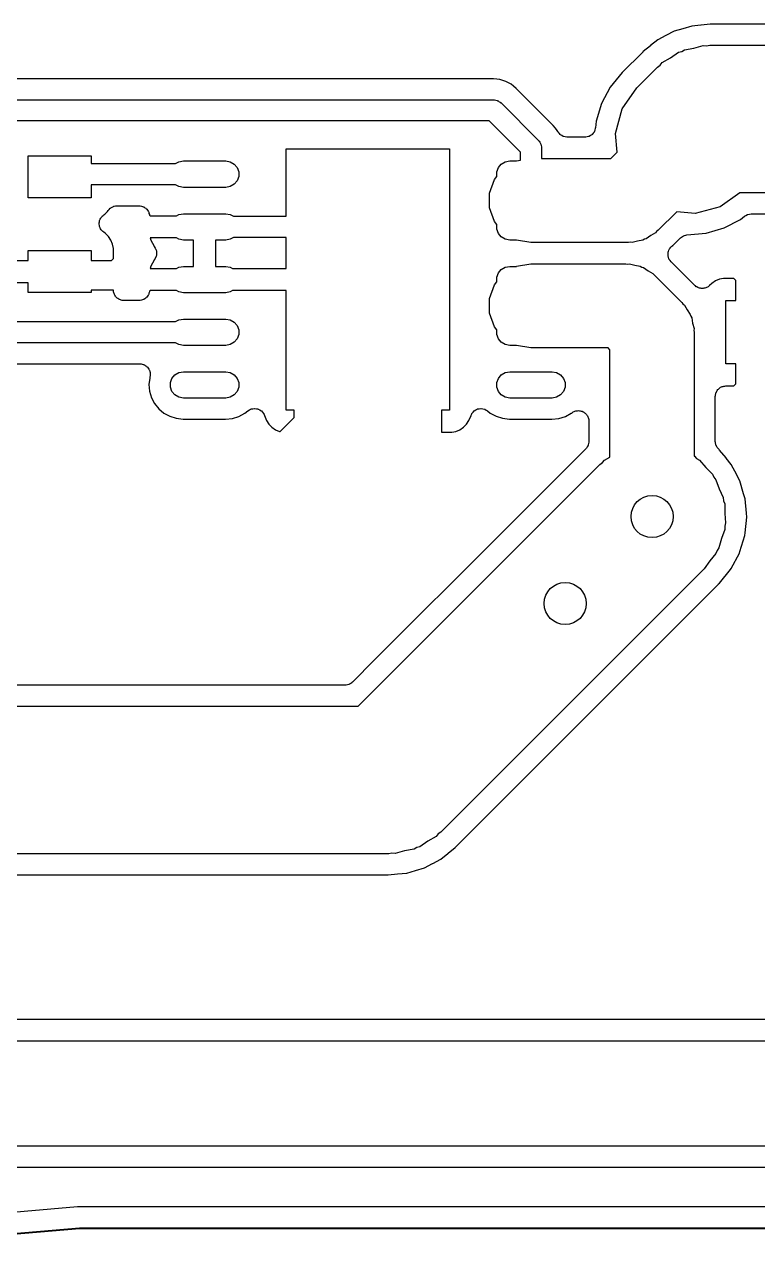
# Model space of a CAD drawing. Extents: x 69.6 to 139.6, y -158 to -61.
# Drawn here: x 90.06 to 97.03, y -156.61 to -145.1 of the extents above; entities that cross this region are included whole.
import ezdxf

# ---------------------------------------------------------------- set-up
doc = ezdxf.new("R2010")
doc.units = 0
doc.header["$MEASUREMENT"] = 0
doc.layers.add('BLACK', color=7, linetype='CONTINUOUS')

msp = doc.modelspace()

# ---------------------------------------------------------------- linework, layer by layer
at = {"layer": 'Black'}
for p, q in [((96.4023, -145.119), (96.3187, -145.144)), ((96.4893, -145.111), (96.4023, -145.119)), ((96.4898, -145.111), (96.4893, -145.111)), ((96.4903, -145.111), (96.4898, -145.111)), ((96.5774, -145.102), (96.4903, -145.111)), ((98.6833, -145.102), (96.5774, -145.102)), ((96.1559, -145.21), (96.0784, -145.25)), ((96.1563, -145.21), (96.1559, -145.21)), ((96.1568, -145.21), (96.1563, -145.21)), ((96.2339, -145.169), (96.1568, -145.21)), ((96.3177, -145.144), (96.2339, -145.169)), ((96.3182, -145.144), (96.3177, -145.144)), ((96.3187, -145.144), (96.3182, -145.144)), ((96.01, -145.306), (95.9418, -145.36)), ((96.0103, -145.306), (96.01, -145.306)), ((96.0108, -145.305), (96.0103, -145.306)), ((96.0784, -145.25), (96.0108, -145.305)), ((96.3064, -145.36), (96.3331, -145.345)), ((96.3331, -145.345), (96.4232, -145.329)), ((96.4232, -145.329), (96.5115, -145.305)), ((96.5115, -145.305), (96.5422, -145.308)), ((96.5422, -145.308), (96.5725, -145.302)), ((96.5725, -145.302), (98.8075, -145.302)), ((95.9359, -145.366), (95.7421, -145.56)), ((95.938, -145.364), (95.9359, -145.366)), ((95.9381, -145.364), (95.938, -145.364)), ((95.9382, -145.364), (95.9381, -145.364)), ((95.9418, -145.36), (95.9382, -145.364)), ((96.1028, -145.49), (96.1225, -145.466)), ((96.1225, -145.466), (96.2017, -145.421)), ((96.2017, -145.421), (96.2767, -145.368)), ((96.2767, -145.368), (96.3064, -145.36)), ((95.7421, -145.56), (95.6275, -145.7)), ((95.88, -145.705), (96.0775, -145.508)), ((96.0775, -145.508), (96.1028, -145.49)), ((94.5196, -145.62), (86.9779, -145.62)), ((94.5512, -145.624), (94.5196, -145.62)), ((94.5517, -145.624), (94.5512, -145.624)), ((94.5522, -145.624), (94.5517, -145.624)), ((94.5808, -145.627), (94.5522, -145.624)), ((94.6082, -145.635), (94.5808, -145.627)), ((94.6087, -145.635), (94.6082, -145.635)), ((94.6092, -145.636), (94.6087, -145.635)), ((94.6366, -145.644), (94.6092, -145.636)), ((94.6618, -145.658), (94.6366, -145.644)), ((94.6623, -145.658), (94.6618, -145.658)), ((94.6627, -145.658), (94.6623, -145.658)), ((94.688, -145.672), (94.6627, -145.658)), ((94.71, -145.69), (94.688, -145.672)), ((94.7104, -145.691), (94.71, -145.69)), ((94.7108, -145.691), (94.7104, -145.691)), ((94.7356, -145.711), (94.7108, -145.691)), ((95.6275, -145.7), (95.5446, -145.854)), ((95.0869, -146.063), (94.7356, -145.711)), ((95.7406, -145.904), (95.88, -145.705)), ((86.8266, -145.82), (94.52, -145.82)), ((94.52, -145.82), (94.5243, -145.821)), ((94.5243, -145.821), (94.5287, -145.82)), ((94.5287, -145.82), (94.5413, -145.824)), ((94.5413, -145.824), (94.5542, -145.826)), ((94.5542, -145.826), (94.558, -145.828)), ((94.558, -145.828), (94.5623, -145.829)), ((94.5623, -145.829), (94.573, -145.837)), ((94.573, -145.837), (94.5843, -145.843)), ((94.5843, -145.843), (94.5871, -145.847)), ((94.5871, -145.847), (94.5907, -145.849)), ((94.5907, -145.849), (94.9457, -146.204)), ((95.5446, -145.854), (95.4932, -146.022)), ((95.6777, -146.139), (95.7406, -145.904)), ((94.4786, -146.02), (86.8266, -146.02)), ((94.775, -146.316), (94.4786, -146.02)), ((95.4932, -146.022), (95.4868, -146.085)), ((95.1067, -146.087), (95.0869, -146.063)), ((95.0869, -146.063), (95.0869, -146.063)), ((95.1071, -146.088), (95.1067, -146.087)), ((95.1073, -146.088), (95.1071, -146.088)), ((95.1255, -146.11), (95.1073, -146.088)), ((95.1309, -146.121), (95.1255, -146.11)), ((95.1323, -146.123), (95.1309, -146.121)), ((95.1331, -146.125), (95.1323, -146.123)), ((95.1428, -146.137), (95.1331, -146.125)), ((95.152, -146.149), (95.1428, -146.137)), ((95.154, -146.15), (95.152, -146.149)), ((95.1554, -146.152), (95.154, -146.15)), ((95.1685, -146.159), (95.1554, -146.152)), ((95.1813, -146.167), (95.1685, -146.159)), ((95.4397, -146.158), (95.4283, -146.166)), ((95.4516, -146.152), (95.4397, -146.158)), ((95.454, -146.149), (95.4516, -146.152)), ((95.4571, -146.147), (95.454, -146.149)), ((95.4651, -146.136), (95.4571, -146.147)), ((95.474, -146.125), (95.4651, -146.136)), ((95.4752, -146.122), (95.474, -146.125)), ((95.4774, -146.119), (95.4752, -146.122)), ((95.4811, -146.105), (95.4774, -146.119)), ((95.4858, -146.092), (95.4811, -146.105)), ((95.4868, -146.085), (95.4858, -146.089)), ((95.4858, -146.089), (95.4858, -146.092)), ((95.6932, -146.316), (95.6777, -146.139)), ((94.9457, -146.204), (94.9482, -146.208)), ((94.9482, -146.208), (94.9516, -146.211)), ((94.9516, -146.211), (94.9581, -146.222)), ((94.9581, -146.222), (94.9656, -146.233)), ((94.9656, -146.233), (94.9668, -146.237)), ((94.9668, -146.237), (94.969, -146.241)), ((94.969, -146.241), (94.9712, -146.254)), ((94.9712, -146.254), (94.9746, -146.266)), ((94.9746, -146.266), (94.9742, -146.271)), ((94.9742, -146.271), (94.975, -146.275)), ((94.975, -146.275), (94.975, -146.375)), ((95.1835, -146.168), (95.1813, -146.167)), ((95.1855, -146.169), (95.1835, -146.168)), ((95.2004, -146.172), (95.1855, -146.169)), ((95.2152, -146.175), (95.2004, -146.172)), ((95.2175, -146.175), (95.2152, -146.175)), ((95.2197, -146.175), (95.2175, -146.175)), ((95.3873, -146.175), (95.2197, -146.175)), ((95.391, -146.174), (95.3873, -146.175)), ((95.3947, -146.175), (95.391, -146.174)), ((95.408, -146.171), (95.3947, -146.175)), ((95.4215, -146.169), (95.408, -146.171)), ((95.4248, -146.167), (95.4215, -146.169)), ((95.4283, -146.166), (95.4248, -146.167)), ((90.1003, -146.75), (90.1003, -146.351)), ((90.1003, -146.351), (90.6997, -146.351)), ((90.6997, -146.351), (90.6997, -146.425)), ((92.55, -146.925), (92.55, -146.285)), ((92.55, -146.285), (94.1, -146.285)), ((94.1, -146.285), (94.1, -148.765)), ((94.7382, -146.399), (94.775, -146.393)), ((94.775, -146.393), (94.775, -146.316)), ((94.975, -146.375), (95.6343, -146.375)), ((95.6343, -146.375), (95.6932, -146.316)), ((90.6997, -146.425), (91.5008, -146.425)), ((91.5008, -146.425), (91.531, -146.408)), ((91.531, -146.408), (91.5738, -146.4)), ((91.5738, -146.4), (91.9762, -146.4)), ((91.9762, -146.4), (92.019, -146.408)), ((92.019, -146.408), (92.0566, -146.429)), ((92.0566, -146.429), (92.0845, -146.463)), ((92.0845, -146.463), (92.0993, -146.503)), ((92.0993, -146.503), (92.0993, -146.547)), ((94.5507, -146.503), (94.5655, -146.463)), ((94.5507, -146.547), (94.5507, -146.503)), ((94.5655, -146.463), (94.5934, -146.429)), ((94.5934, -146.429), (94.631, -146.408)), ((94.631, -146.408), (94.6738, -146.4)), ((94.6738, -146.4), (94.7367, -146.4)), ((94.7367, -146.4), (94.7382, -146.399)), ((92.0566, -146.621), (92.019, -146.642)), ((92.0845, -146.588), (92.0566, -146.621)), ((92.0993, -146.547), (92.0845, -146.588)), ((94.4811, -146.706), (94.5286, -146.575)), ((94.5286, -146.575), (94.5512, -146.548)), ((94.5512, -146.548), (94.5507, -146.547)), ((91.5008, -146.625), (90.6997, -146.625)), ((90.6997, -146.625), (90.6997, -146.75)), ((91.531, -146.642), (91.5008, -146.625)), ((91.5738, -146.65), (91.531, -146.642)), ((91.9762, -146.65), (91.5738, -146.65)), ((92.019, -146.642), (91.9762, -146.65)), ((94.4811, -146.844), (94.4811, -146.706)), ((96.8592, -146.702), (96.6708, -146.834)), ((98.4156, -146.702), (96.8592, -146.702)), ((90.6997, -146.75), (90.1003, -146.75)), ((90.8702, -146.859), (90.8792, -146.848)), ((90.8792, -146.848), (90.8822, -146.847)), ((90.8822, -146.847), (90.8847, -146.844)), ((90.8847, -146.844), (90.8972, -146.838)), ((90.8972, -146.838), (90.9092, -146.831)), ((90.9092, -146.831), (90.9127, -146.83)), ((90.9127, -146.83), (90.9159, -146.829)), ((90.9159, -146.829), (90.9297, -146.827)), ((90.9297, -146.827), (90.9434, -146.825)), ((90.9434, -146.825), (91.1531, -146.825)), ((91.1531, -146.825), (91.1587, -146.826)), ((91.1587, -146.826), (91.1644, -146.826)), ((91.1644, -146.826), (91.1757, -146.829)), ((91.1757, -146.829), (91.1873, -146.831)), ((91.1873, -146.831), (91.1922, -146.834)), ((91.1922, -146.834), (91.1977, -146.836)), ((91.1977, -146.836), (91.2072, -146.843)), ((91.2072, -146.843), (91.2173, -146.848)), ((91.2173, -146.848), (91.221, -146.853)), ((91.221, -146.853), (91.2256, -146.856)), ((94.5286, -146.975), (94.4811, -146.844)), ((96.6708, -146.834), (96.436, -146.897)), ((90.7772, -146.977), (90.7784, -146.966)), ((90.7784, -146.966), (90.7813, -146.96)), ((90.7813, -146.96), (90.7829, -146.953)), ((90.7829, -146.953), (90.789, -146.944)), ((90.789, -146.944), (90.7938, -146.935)), ((90.7938, -146.935), (90.7986, -146.93)), ((90.7986, -146.93), (90.8024, -146.925)), ((90.8024, -146.925), (90.8111, -146.918)), ((90.8111, -146.918), (90.819, -146.911)), ((90.819, -146.911), (90.8267, -146.906)), ((90.8267, -146.906), (90.8546, -146.878)), ((90.8546, -146.878), (90.8605, -146.869)), ((90.8605, -146.869), (90.8702, -146.859)), ((91.2256, -146.856), (91.2321, -146.866)), ((91.2321, -146.866), (91.2397, -146.875)), ((91.2397, -146.875), (91.2416, -146.88)), ((91.2416, -146.88), (91.2448, -146.885)), ((91.2448, -146.885), (91.2475, -146.897)), ((91.2475, -146.897), (91.2515, -146.908)), ((91.2515, -146.908), (91.2515, -146.913)), ((91.2515, -146.913), (91.2518, -146.915)), ((91.2518, -146.915), (91.2575, -146.92)), ((91.2575, -146.92), (91.5094, -146.92)), ((91.5094, -146.92), (91.531, -146.908)), ((91.531, -146.908), (91.5738, -146.9)), ((91.5738, -146.9), (91.9762, -146.9)), ((91.9762, -146.9), (92.019, -146.908)), ((92.019, -146.908), (92.0492, -146.925)), ((92.0492, -146.925), (92.55, -146.925)), ((96.2588, -146.882), (96.0828, -147.058)), ((96.436, -146.897), (96.2588, -146.882)), ((96.709, -147.035), (96.8649, -146.954)), ((96.8649, -146.954), (96.9026, -146.924)), ((96.9026, -146.924), (96.9168, -146.917)), ((96.9168, -146.917), (96.9307, -146.909)), ((96.9307, -146.909), (96.932, -146.908)), ((96.932, -146.908), (96.9331, -146.908)), ((96.9331, -146.908), (96.949, -146.905)), ((96.949, -146.905), (96.9649, -146.903)), ((96.9649, -146.903), (98.1843, -146.903)), ((90.7745, -146.987), (90.7772, -146.977)), ((90.7752, -146.994), (90.7745, -146.987)), ((90.7745, -147), (90.7752, -146.994)), ((90.777, -147.011), (90.7745, -147)), ((90.7782, -147.022), (90.777, -147.011)), ((90.7811, -147.028), (90.7782, -147.022)), ((90.7827, -147.034), (90.7811, -147.028)), ((90.7887, -147.043), (90.7827, -147.034)), ((90.7934, -147.053), (90.7887, -147.043)), ((90.7982, -147.057), (90.7934, -147.053)), ((90.8019, -147.063), (90.7982, -147.057)), ((90.8106, -147.069), (90.8019, -147.063)), ((90.8184, -147.077), (90.8106, -147.069)), ((90.8342, -147.088), (90.8184, -147.077)), ((94.5512, -147.002), (94.5286, -146.975)), ((94.5507, -147.003), (94.5512, -147.002)), ((94.5507, -147.047), (94.5507, -147.003)), ((94.5655, -147.088), (94.5507, -147.047)), ((96.0571, -147.081), (96.0119, -147.108)), ((96.0684, -147.068), (96.0571, -147.081)), ((96.0828, -147.058), (96.0684, -147.068)), ((96.3563, -147.1), (96.5405, -147.084)), ((96.5405, -147.084), (96.709, -147.035)), ((90.8632, -147.117), (90.8342, -147.088)), ((90.886, -147.151), (90.8632, -147.117)), ((90.9017, -147.189), (90.886, -147.151)), ((90.9097, -147.23), (90.9017, -147.189)), ((91.2589, -147.13), (91.2651, -147.151)), ((91.5094, -147.13), (91.2589, -147.13)), ((91.2651, -147.151), (91.2955, -147.209)), ((91.531, -147.142), (91.5094, -147.13)), ((91.5738, -147.15), (91.531, -147.142)), ((91.67, -147.15), (91.5738, -147.15)), ((91.67, -147.4), (91.67, -147.15)), ((91.9762, -147.15), (91.88, -147.15)), ((91.88, -147.15), (91.88, -147.4)), ((92.019, -147.142), (91.9762, -147.15)), ((92.0492, -147.125), (92.019, -147.142)), ((92.55, -147.125), (92.0492, -147.125)), ((92.55, -147.42), (92.55, -147.125)), ((94.5934, -147.121), (94.5655, -147.088)), ((94.631, -147.142), (94.5934, -147.121)), ((94.6738, -147.15), (94.631, -147.142)), ((94.7367, -147.15), (94.6738, -147.15)), ((94.7382, -147.151), (94.7367, -147.15)), ((94.875, -147.175), (94.7382, -147.151)), ((95.8, -147.175), (94.875, -147.175)), ((95.8173, -147.172), (95.8, -147.175)), ((95.8349, -147.173), (95.8173, -147.172)), ((95.8853, -147.16), (95.8349, -147.173)), ((95.9368, -147.151), (95.8853, -147.16)), ((95.952, -147.142), (95.9368, -147.151)), ((95.969, -147.138), (95.952, -147.142)), ((96.0119, -147.108), (95.969, -147.138)), ((96.223, -147.201), (96.2231, -147.2)), ((96.2231, -147.2), (96.2245, -147.199)), ((96.2245, -147.199), (96.2943, -147.129)), ((96.2943, -147.129), (96.3228, -147.109)), ((96.3228, -147.109), (96.3563, -147.1)), ((90.1003, -147.345), (90.1003, -147.25)), ((90.1003, -147.25), (90.6997, -147.25)), ((90.6997, -147.25), (90.6997, -147.345)), ((90.9097, -147.326), (90.9097, -147.23)), ((91.2955, -147.209), (91.2982, -147.212)), ((91.2982, -147.212), (91.3057, -147.226)), ((91.3057, -147.226), (91.3137, -147.239)), ((91.3137, -147.311), (91.3057, -147.324)), ((91.3137, -147.239), (91.3141, -147.241)), ((91.3141, -147.309), (91.3137, -147.311)), ((91.3141, -147.241), (91.315, -147.243)), ((91.315, -147.307), (91.3141, -147.309)), ((91.315, -147.243), (91.3174, -147.258)), ((91.3174, -147.292), (91.315, -147.307)), ((91.3174, -147.258), (91.3204, -147.273)), ((91.3204, -147.277), (91.3174, -147.292)), ((91.3204, -147.273), (91.3201, -147.275)), ((91.3201, -147.275), (91.3204, -147.277)), ((96.1768, -147.295), (96.1781, -147.281)), ((96.1776, -147.298), (96.1768, -147.295)), ((96.1776, -147.301), (96.1776, -147.298)), ((96.1821, -147.315), (96.1776, -147.301)), ((96.1781, -147.281), (96.1784, -147.266)), ((96.1784, -147.266), (96.1796, -147.263)), ((96.1796, -147.263), (96.1798, -147.26)), ((96.1798, -147.26), (96.1859, -147.247)), ((96.1858, -147.328), (96.1821, -147.315)), ((96.1859, -147.247), (96.1911, -147.234)), ((96.1911, -147.234), (96.1932, -147.232)), ((96.1932, -147.232), (96.1945, -147.229)), ((96.1945, -147.229), (96.2046, -147.219)), ((96.2046, -147.219), (96.214, -147.208)), ((96.214, -147.208), (96.2215, -147.202)), ((96.2215, -147.202), (96.2229, -147.201)), ((96.2229, -147.201), (96.223, -147.201)), ((89.9092, -147.345), (90.1003, -147.345)), ((90.6997, -147.345), (90.8908, -147.345)), ((90.8908, -147.345), (90.9097, -147.326)), ((91.2651, -147.399), (91.2589, -147.42)), ((91.2589, -147.42), (91.5094, -147.42)), ((91.2955, -147.341), (91.2651, -147.399)), ((91.2982, -147.338), (91.2955, -147.341)), ((91.3057, -147.324), (91.2982, -147.338)), ((91.5094, -147.42), (91.531, -147.408)), ((91.531, -147.408), (91.5738, -147.4)), ((91.5738, -147.4), (91.67, -147.4)), ((91.88, -147.4), (91.9762, -147.4)), ((91.9762, -147.4), (92.019, -147.408)), ((92.019, -147.408), (92.0406, -147.42)), ((92.0406, -147.42), (92.55, -147.42)), ((94.5655, -147.463), (94.5934, -147.429)), ((94.5934, -147.429), (94.631, -147.408)), ((94.631, -147.408), (94.6738, -147.4)), ((94.6738, -147.4), (94.7367, -147.4)), ((94.7367, -147.4), (94.7382, -147.399)), ((94.7382, -147.399), (94.875, -147.375)), ((94.875, -147.375), (95.7754, -147.375)), ((95.7754, -147.375), (95.7927, -147.378)), ((95.7927, -147.378), (95.8103, -147.377)), ((95.8103, -147.377), (95.8607, -147.39)), ((95.8607, -147.39), (95.9122, -147.399)), ((95.9122, -147.399), (95.9274, -147.408)), ((95.9274, -147.408), (95.9444, -147.412)), ((95.9444, -147.412), (95.9873, -147.442)), ((96.1876, -147.331), (96.1858, -147.328)), ((96.1886, -147.334), (96.1876, -147.331)), ((96.1975, -147.345), (96.1886, -147.334)), ((96.2057, -147.357), (96.1975, -147.345)), ((96.4305, -147.582), (96.2057, -147.357)), ((94.5507, -147.503), (94.5655, -147.463)), ((94.5507, -147.547), (94.5507, -147.503)), ((95.9873, -147.442), (96.0325, -147.469)), ((96.0325, -147.469), (96.0438, -147.482)), ((96.0438, -147.482), (96.0582, -147.492)), ((96.0582, -147.492), (96.3082, -147.742)), ((96.6261, -147.539), (96.5918, -147.562)), ((96.6642, -147.523), (96.6261, -147.539)), ((96.7046, -147.515), (96.6642, -147.523)), ((96.8007, -147.515), (96.7046, -147.515)), ((96.8196, -147.534), (96.8007, -147.515)), ((96.8196, -147.725), (96.8196, -147.534)), ((90.1003, -147.555), (89.9092, -147.555)), ((90.1003, -147.649), (90.1003, -147.555)), ((90.6997, -147.649), (90.1003, -147.649)), ((90.9097, -147.625), (90.6997, -147.625)), ((90.6997, -147.625), (90.6997, -147.649)), ((90.9112, -147.634), (90.9097, -147.625)), ((90.9097, -147.625), (90.9097, -147.625)), ((90.9112, -147.642), (90.9112, -147.634)), ((90.9142, -147.651), (90.9112, -147.642)), ((90.9158, -147.659), (90.9142, -147.651)), ((90.9201, -147.667), (90.9158, -147.659)), ((91.2475, -147.653), (91.2448, -147.665)), ((91.2515, -147.642), (91.2475, -147.653)), ((91.2518, -147.635), (91.2515, -147.637)), ((91.2515, -147.637), (91.2515, -147.642)), ((91.2575, -147.63), (91.2518, -147.635)), ((91.5094, -147.63), (91.2575, -147.63)), ((91.531, -147.642), (91.5094, -147.63)), ((91.5738, -147.65), (91.531, -147.642)), ((91.9762, -147.65), (91.5738, -147.65)), ((92.019, -147.642), (91.9762, -147.65)), ((92.0406, -147.63), (92.019, -147.642)), ((92.55, -147.63), (92.0406, -147.63)), ((92.55, -148.765), (92.55, -147.63)), ((94.4811, -147.706), (94.5286, -147.575)), ((94.5286, -147.575), (94.5512, -147.548)), ((94.5512, -147.548), (94.5507, -147.547)), ((96.4375, -147.586), (96.4305, -147.582)), ((96.4435, -147.593), (96.4375, -147.586)), ((96.4516, -147.596), (96.4435, -147.593)), ((96.4589, -147.601), (96.4516, -147.596)), ((96.4672, -147.604), (96.4589, -147.601)), ((96.475, -147.607), (96.4672, -147.604)), ((96.4838, -147.608), (96.475, -147.607)), ((96.4925, -147.61), (96.4838, -147.608)), ((96.501, -147.61), (96.4925, -147.61)), ((96.5095, -147.61), (96.501, -147.61)), ((96.5182, -147.608), (96.5095, -147.61)), ((96.5271, -147.607), (96.5182, -147.608)), ((96.5348, -147.604), (96.5271, -147.607)), ((96.5431, -147.602), (96.5348, -147.604)), ((96.5504, -147.597), (96.5431, -147.602)), ((96.5585, -147.593), (96.5504, -147.597)), ((96.5646, -147.587), (96.5585, -147.593)), ((96.5716, -147.582), (96.5646, -147.587)), ((96.5918, -147.562), (96.5716, -147.582)), ((90.9231, -147.675), (90.9201, -147.667)), ((90.9288, -147.682), (90.9231, -147.675)), ((90.9331, -147.689), (90.9288, -147.682)), ((90.9398, -147.695), (90.9331, -147.689)), ((90.9454, -147.702), (90.9398, -147.695)), ((90.953, -147.706), (90.9454, -147.702)), ((90.9597, -147.712), (90.953, -147.706)), ((90.968, -147.715), (90.9597, -147.712)), ((90.9755, -147.719), (90.968, -147.715)), ((90.9841, -147.72), (90.9755, -147.719)), ((90.9924, -147.723), (90.9841, -147.72)), ((91.0011, -147.723), (90.9924, -147.723)), ((91.0097, -147.725), (91.0011, -147.723)), ((91.1531, -147.725), (91.0097, -147.725)), ((91.1587, -147.724), (91.1531, -147.725)), ((91.1644, -147.724), (91.1587, -147.724)), ((91.1757, -147.721), (91.1644, -147.724)), ((91.1873, -147.719), (91.1757, -147.721)), ((91.1922, -147.716), (91.1873, -147.719)), ((91.1977, -147.714), (91.1922, -147.716)), ((91.2072, -147.707), (91.1977, -147.714)), ((91.2173, -147.702), (91.2072, -147.707)), ((91.221, -147.697), (91.2173, -147.702)), ((91.2256, -147.694), (91.221, -147.697)), ((91.2321, -147.684), (91.2256, -147.694)), ((91.2397, -147.675), (91.2321, -147.684)), ((91.2416, -147.67), (91.2397, -147.675)), ((91.2448, -147.665), (91.2416, -147.67)), ((94.4811, -147.844), (94.4811, -147.706)), ((96.3082, -147.742), (96.3183, -147.757)), ((96.3183, -147.757), (96.3318, -147.768)), ((96.3318, -147.768), (96.3579, -147.813)), ((96.7252, -148.325), (96.7252, -147.725)), ((96.7252, -147.725), (96.8196, -147.725)), ((94.5286, -147.975), (94.4811, -147.844)), ((96.3579, -147.813), (96.3879, -147.856)), ((96.3879, -147.856), (96.3925, -147.873)), ((96.3925, -147.873), (96.4013, -147.888)), ((96.4013, -147.888), (96.4104, -147.94)), ((88.0564, -147.925), (91.5008, -147.925)), ((91.5008, -147.925), (91.531, -147.908)), ((91.531, -147.908), (91.5738, -147.9)), ((91.5738, -147.9), (91.9762, -147.9)), ((91.9762, -147.9), (92.019, -147.908)), ((92.019, -147.908), (92.0566, -147.929)), ((92.0566, -147.929), (92.0845, -147.963)), ((92.0845, -147.963), (92.0993, -148.003)), ((92.0993, -148.003), (92.0993, -148.047)), ((94.5512, -148.002), (94.5286, -147.975)), ((94.5507, -148.003), (94.5512, -148.002)), ((94.5507, -148.047), (94.5507, -148.003)), ((96.4104, -147.94), (96.4239, -147.99)), ((96.4239, -147.99), (96.4223, -148.008)), ((92.0845, -148.088), (92.0566, -148.121)), ((92.0993, -148.047), (92.0845, -148.088)), ((94.5655, -148.088), (94.5507, -148.047)), ((94.5934, -148.121), (94.5655, -148.088)), ((96.4223, -148.008), (96.4254, -148.025)), ((96.4254, -148.025), (96.4254, -149.201)), ((91.5008, -148.125), (88.015, -148.125)), ((91.531, -148.142), (91.5008, -148.125)), ((91.5738, -148.15), (91.531, -148.142)), ((91.9762, -148.15), (91.5738, -148.15)), ((92.019, -148.142), (91.9762, -148.15)), ((92.0566, -148.121), (92.019, -148.142)), ((94.631, -148.142), (94.5934, -148.121)), ((94.6738, -148.15), (94.631, -148.142)), ((94.7367, -148.15), (94.6738, -148.15)), ((94.7382, -148.151), (94.7367, -148.15)), ((94.875, -148.175), (94.7382, -148.151)), ((95.6097, -148.175), (94.875, -148.175)), ((95.6254, -148.191), (95.6097, -148.175)), ((95.6254, -149.21), (95.6254, -148.191)), ((88.0154, -148.325), (91.1602, -148.325)), ((91.1602, -148.325), (91.1664, -148.326)), ((91.1664, -148.326), (91.1727, -148.326)), ((91.1727, -148.326), (91.1834, -148.329)), ((91.1834, -148.329), (91.1944, -148.331)), ((91.1944, -148.331), (91.1998, -148.334)), ((91.1998, -148.334), (91.2059, -148.336)), ((91.2059, -148.336), (91.2148, -148.343)), ((91.2148, -148.343), (91.2244, -148.348)), ((91.2244, -148.348), (91.2285, -148.353)), ((96.8196, -148.325), (96.7252, -148.325)), ((96.8196, -148.516), (96.8196, -148.325)), ((91.2285, -148.353), (91.2335, -148.357)), ((91.2335, -148.357), (91.2396, -148.366)), ((91.2396, -148.366), (91.2468, -148.375)), ((91.2468, -148.375), (91.2489, -148.381)), ((91.2541, -148.46), (91.2475, -148.523)), ((91.2489, -148.381), (91.2523, -148.386)), ((91.2523, -148.386), (91.2548, -148.397)), ((91.2557, -148.455), (91.2541, -148.46)), ((91.2548, -148.397), (91.2586, -148.408)), ((91.2565, -148.448), (91.2557, -148.455)), ((91.2586, -148.442), (91.2565, -148.448)), ((91.2586, -148.408), (91.2586, -148.414)), ((91.2586, -148.414), (91.26, -148.42)), ((91.26, -148.42), (91.2586, -148.431)), ((91.2586, -148.431), (91.2586, -148.442)), ((91.4507, -148.503), (91.4655, -148.463)), ((91.4655, -148.463), (91.4934, -148.429)), ((91.4934, -148.429), (91.531, -148.408)), ((91.531, -148.408), (91.5738, -148.4)), ((91.5738, -148.4), (91.9762, -148.4)), ((91.9762, -148.4), (92.019, -148.408)), ((92.019, -148.408), (92.0566, -148.429)), ((92.0566, -148.429), (92.0845, -148.463)), ((92.0845, -148.463), (92.0993, -148.503)), ((94.5507, -148.503), (94.5655, -148.463)), ((94.5655, -148.463), (94.5934, -148.429)), ((94.5934, -148.429), (94.631, -148.408)), ((94.631, -148.408), (94.6738, -148.4)), ((94.6738, -148.4), (95.0762, -148.4)), ((95.0762, -148.4), (95.119, -148.408)), ((95.119, -148.408), (95.1566, -148.429)), ((95.1566, -148.429), (95.1845, -148.463)), ((95.1845, -148.463), (95.1993, -148.503)), ((91.2475, -148.523), (91.2532, -148.586)), ((91.4507, -148.547), (91.4507, -148.503)), ((91.4655, -148.588), (91.4507, -148.547)), ((92.0993, -148.547), (92.0845, -148.588)), ((92.0993, -148.503), (92.0993, -148.547)), ((94.5507, -148.547), (94.5507, -148.503)), ((94.5655, -148.588), (94.5507, -148.547)), ((95.1993, -148.547), (95.1845, -148.588)), ((95.1993, -148.503), (95.1993, -148.547)), ((96.6388, -148.585), (96.6444, -148.578)), ((96.6444, -148.578), (96.6488, -148.57)), ((96.6488, -148.57), (96.6555, -148.565)), ((96.6555, -148.565), (96.6611, -148.558)), ((96.6611, -148.558), (96.6687, -148.554)), ((96.6687, -148.554), (96.6754, -148.548)), ((96.6754, -148.548), (96.6836, -148.545)), ((96.6836, -148.545), (96.6912, -148.541)), ((96.6912, -148.541), (96.6998, -148.539)), ((96.6998, -148.539), (96.708, -148.536)), ((96.708, -148.536), (96.7168, -148.536)), ((96.7168, -148.536), (96.7254, -148.535)), ((96.7254, -148.535), (96.8007, -148.535)), ((96.8007, -148.535), (96.8196, -148.516)), ((91.2532, -148.586), (91.2711, -148.647)), ((91.2711, -148.647), (91.3004, -148.703)), ((91.4934, -148.621), (91.4655, -148.588)), ((91.531, -148.642), (91.4934, -148.621)), ((91.5738, -148.65), (91.531, -148.642)), ((91.9762, -148.65), (91.5738, -148.65)), ((92.019, -148.642), (91.9762, -148.65)), ((92.0566, -148.621), (92.019, -148.642)), ((92.0845, -148.588), (92.0566, -148.621)), ((94.5934, -148.621), (94.5655, -148.588)), ((94.631, -148.642), (94.5934, -148.621)), ((94.6738, -148.65), (94.631, -148.642)), ((95.0762, -148.65), (94.6738, -148.65)), ((95.119, -148.642), (95.0762, -148.65)), ((95.1566, -148.621), (95.119, -148.642)), ((95.1845, -148.588), (95.1566, -148.621)), ((96.6254, -148.635), (96.6269, -148.626)), ((96.6254, -149.063), (96.6254, -148.635)), ((96.6269, -148.617), (96.6299, -148.609)), ((96.6269, -148.626), (96.6269, -148.617)), ((96.6299, -148.609), (96.6314, -148.601)), ((96.6314, -148.601), (96.6358, -148.593)), ((96.6358, -148.593), (96.6388, -148.585)), ((91.3004, -148.703), (91.3401, -148.752)), ((91.3401, -148.752), (91.3886, -148.793)), ((91.3886, -148.793), (91.4441, -148.823)), ((92.1017, -148.825), (92.1576, -148.795)), ((92.1576, -148.795), (92.1873, -148.771)), ((92.1873, -148.771), (92.201, -148.763)), ((92.201, -148.763), (92.2143, -148.755)), ((92.2143, -148.755), (92.2161, -148.755)), ((92.2161, -148.755), (92.2176, -148.754)), ((92.2176, -148.754), (92.2331, -148.752)), ((92.2331, -148.752), (92.2484, -148.749)), ((92.2484, -148.749), (92.2502, -148.749)), ((92.2502, -148.749), (92.2519, -148.749)), ((92.2519, -148.749), (92.2673, -148.752)), ((92.2673, -148.752), (92.2827, -148.754)), ((92.2827, -148.754), (92.2843, -148.755)), ((92.2843, -148.755), (92.286, -148.755)), ((92.286, -148.755), (92.2995, -148.763)), ((92.2995, -148.763), (92.3132, -148.771)), ((92.3132, -148.771), (92.3143, -148.772)), ((92.3143, -148.772), (92.3159, -148.773)), ((92.3159, -148.773), (92.3258, -148.785)), ((92.3258, -148.785), (92.3361, -148.797)), ((92.3361, -148.797), (92.3367, -148.798)), ((92.3367, -148.798), (92.3378, -148.8)), ((92.3378, -148.8), (92.343, -148.815)), ((92.625, -148.765), (92.55, -148.765)), ((92.625, -148.835), (92.625, -148.765)), ((94.1, -148.765), (94.025, -148.765)), ((94.025, -148.765), (94.025, -148.975)), ((94.3073, -148.814), (94.3129, -148.799)), ((94.3129, -148.799), (94.3136, -148.798)), ((94.3136, -148.798), (94.314, -148.797)), ((94.314, -148.797), (94.3247, -148.784)), ((94.3247, -148.784), (94.3352, -148.772)), ((94.3352, -148.772), (94.3361, -148.771)), ((94.3361, -148.771), (94.3368, -148.771)), ((94.3368, -148.771), (94.3512, -148.763)), ((94.3512, -148.763), (94.3653, -148.755)), ((94.3653, -148.755), (94.3663, -148.754)), ((94.3663, -148.754), (94.3673, -148.754)), ((94.3673, -148.754), (94.3834, -148.751)), ((94.3834, -148.751), (94.3995, -148.749)), ((94.3995, -148.749), (94.4005, -148.749)), ((94.4005, -148.749), (94.4016, -148.749)), ((94.4016, -148.749), (94.4176, -148.752)), ((94.4176, -148.752), (94.4337, -148.755)), ((94.4337, -148.755), (94.4346, -148.755)), ((94.4346, -148.755), (94.4357, -148.755)), ((94.4357, -148.755), (94.4497, -148.764)), ((94.4497, -148.764), (94.4638, -148.772)), ((94.4638, -148.772), (94.4886, -148.793)), ((94.4886, -148.793), (94.5441, -148.823)), ((95.2017, -148.825), (95.2576, -148.795)), ((95.2576, -148.795), (95.2622, -148.792)), ((95.2622, -148.792), (95.2692, -148.788)), ((95.2692, -148.788), (95.2754, -148.782)), ((95.2754, -148.782), (95.2843, -148.779)), ((95.2843, -148.779), (95.2925, -148.775)), ((95.2925, -148.775), (95.3005, -148.773)), ((95.3005, -148.773), (95.308, -148.771)), ((95.308, -148.771), (95.3175, -148.771)), ((95.3175, -148.771), (95.3268, -148.769)), ((95.3268, -148.769), (95.3347, -148.771)), ((95.3347, -148.771), (95.3428, -148.771)), ((95.3428, -148.771), (95.3516, -148.774)), ((95.3516, -148.774), (95.3609, -148.776)), ((95.3609, -148.776), (95.3678, -148.78)), ((95.3678, -148.78), (95.3754, -148.782)), ((95.3754, -148.782), (95.3826, -148.789)), ((95.3826, -148.789), (95.3907, -148.793)), ((95.3907, -148.793), (95.3958, -148.8)), ((95.3958, -148.8), (95.402, -148.805)), ((95.402, -148.805), (95.4067, -148.813)), ((91.4441, -148.823), (91.5045, -148.842)), ((91.5045, -148.842), (91.572, -148.85)), ((91.572, -148.85), (91.5724, -148.85)), ((91.5724, -148.85), (91.9731, -148.85)), ((91.9731, -148.85), (92.0411, -148.843)), ((92.0411, -148.843), (92.1017, -148.825)), ((92.343, -148.815), (92.3433, -148.815)), ((92.3433, -148.815), (92.3443, -148.817)), ((92.3443, -148.817), (92.3637, -148.864)), ((92.3637, -148.864), (92.3865, -148.898)), ((92.3865, -148.898), (92.4155, -148.928)), ((92.4925, -148.968), (92.625, -148.835)), ((94.2345, -148.928), (94.2635, -148.898)), ((94.2635, -148.898), (94.2863, -148.864)), ((94.2863, -148.864), (94.3057, -148.817)), ((94.3057, -148.817), (94.3067, -148.815)), ((94.3067, -148.815), (94.3073, -148.814)), ((94.5441, -148.823), (94.6045, -148.842)), ((94.6045, -148.842), (94.672, -148.85)), ((94.672, -148.85), (94.6724, -148.85)), ((94.6724, -148.85), (95.0731, -148.85)), ((95.0731, -148.85), (95.1411, -148.843)), ((95.1411, -148.843), (95.2017, -148.825)), ((95.4067, -148.813), (95.4127, -148.82)), ((95.4127, -148.82), (95.4153, -148.828)), ((95.4153, -148.828), (95.4194, -148.835)), ((95.4194, -148.835), (95.421, -148.844)), ((95.421, -148.844), (95.4241, -148.853)), ((95.4241, -148.853), (95.424, -148.861)), ((95.424, -148.861), (95.4254, -148.869)), ((95.4254, -148.869), (95.4254, -149.06)), ((92.4155, -148.928), (92.4496, -148.951)), ((92.4496, -148.951), (92.4876, -148.967)), ((92.4876, -148.967), (92.4925, -148.968)), ((94.025, -148.975), (94.0714, -148.975)), ((94.0714, -148.975), (94.1221, -148.975)), ((94.1221, -148.975), (94.1624, -148.967)), ((94.1624, -148.967), (94.2004, -148.951)), ((94.2004, -148.951), (94.2345, -148.928)), ((95.3885, -149.139), (94.5636, -149.964)), ((95.3886, -149.139), (95.3885, -149.139)), ((95.3885, -149.139), (95.3885, -149.139)), ((95.3887, -149.139), (95.3886, -149.139)), ((95.3905, -149.137), (95.3887, -149.139)), ((95.3906, -149.137), (95.3905, -149.137)), ((95.3907, -149.137), (95.3906, -149.137)), ((95.3956, -149.132), (95.3907, -149.137)), ((95.3984, -149.128), (95.3956, -149.132)), ((95.402, -149.125), (95.3984, -149.128)), ((95.4084, -149.114), (95.402, -149.125)), ((95.4157, -149.103), (95.4084, -149.114)), ((95.417, -149.099), (95.4157, -149.103)), ((95.4194, -149.095), (95.417, -149.099)), ((95.4216, -149.082), (95.4194, -149.095)), ((95.425, -149.07), (95.4216, -149.082)), ((95.4254, -149.06), (95.4246, -149.065)), ((95.4246, -149.065), (95.425, -149.07)), ((96.6269, -149.072), (96.6254, -149.063)), ((96.627, -149.081), (96.6269, -149.072)), ((96.6299, -149.089), (96.627, -149.081)), ((96.6314, -149.097), (96.6299, -149.089)), ((96.6359, -149.105), (96.6314, -149.097)), ((96.639, -149.113), (96.6359, -149.105)), ((96.6445, -149.12), (96.639, -149.113)), ((96.6488, -149.127), (96.6445, -149.12)), ((96.6556, -149.133), (96.6488, -149.127)), ((96.6614, -149.14), (96.6556, -149.133)), ((96.667, -149.144), (96.6614, -149.14)), ((96.7274, -149.219), (96.667, -149.144)), ((95.53, -149.28), (95.5553, -149.262)), ((95.5553, -149.262), (95.575, -149.239)), ((95.575, -149.239), (95.6254, -149.21)), ((96.4254, -149.201), (96.4269, -149.202)), ((96.4269, -149.202), (96.4487, -149.223)), ((96.4487, -149.223), (96.4754, -149.239)), ((96.4754, -149.239), (96.5342, -149.309)), ((96.7275, -149.22), (96.7274, -149.219)), ((96.7276, -149.22), (96.7275, -149.22)), ((96.7774, -149.281), (96.7276, -149.22)), ((94.705, -150.105), (95.53, -149.28)), ((96.5342, -149.309), (96.5988, -149.374)), ((96.5988, -149.374), (96.6118, -149.401)), ((96.8292, -149.38), (96.7774, -149.281)), ((96.8293, -149.38), (96.8292, -149.38)), ((96.8293, -149.381), (96.8293, -149.38)), ((96.8591, -149.437), (96.8293, -149.381)), ((96.6118, -149.401), (96.6316, -149.425)), ((96.6316, -149.425), (96.6629, -149.511)), ((96.8946, -149.558), (96.8591, -149.437)), ((96.6629, -149.511), (96.7016, -149.594)), ((96.7016, -149.594), (96.7042, -149.625)), ((96.8947, -149.558), (96.8946, -149.558)), ((96.9089, -149.606), (96.8947, -149.558)), ((96.8947, -149.558), (96.8947, -149.558)), ((96.9215, -149.744), (96.9089, -149.606)), ((96.7042, -149.625), (96.7148, -149.653)), ((96.7148, -149.653), (96.7148, -149.745)), ((96.7148, -149.745), (96.7227, -149.836)), ((96.7227, -149.836), (96.7148, -149.866)), ((96.9093, -149.929), (96.925, -149.781)), ((96.925, -149.781), (96.9215, -149.744)), ((96.9215, -149.744), (96.9215, -149.744)), ((96.9215, -149.744), (96.9215, -149.744)), ((96.7148, -149.897), (96.6835, -149.983)), ((96.7148, -149.866), (96.7148, -149.897)), ((96.8599, -150.107), (96.9067, -149.955)), ((96.9067, -149.955), (96.9093, -149.93)), ((96.9093, -149.93), (96.9093, -149.929)), ((96.9093, -149.93), (96.9093, -149.93)), ((94.5636, -149.964), (93.3907, -151.136)), ((94.5636, -149.964), (94.5636, -149.964)), ((94.5636, -149.964), (94.5636, -149.964)), ((96.6598, -150.071), (96.6421, -150.096)), ((96.6835, -149.983), (96.6598, -150.071)), ((93.2351, -151.575), (94.7044, -150.106)), ((94.7044, -150.106), (94.705, -150.105)), ((96.6316, -150.125), (96.5728, -150.195)), ((96.6421, -150.096), (96.6316, -150.125)), ((96.7767, -150.268), (96.8548, -150.123)), ((96.8548, -150.123), (96.8598, -150.107)), ((96.8598, -150.107), (96.8599, -150.107)), ((96.8599, -150.107), (96.8599, -150.107)), ((96.5203, -150.27), (94.0199, -152.77)), ((96.5728, -150.195), (96.5203, -150.27)), ((96.6648, -150.407), (96.7713, -150.278)), ((96.7713, -150.278), (96.7766, -150.268)), ((96.7766, -150.268), (96.7767, -150.268)), ((96.7767, -150.268), (96.7767, -150.268)), ((95.8364, -151.236), (96.6572, -150.416)), ((96.6572, -150.416), (96.6576, -150.415)), ((96.6576, -150.415), (96.6646, -150.407)), ((96.6646, -150.407), (96.6647, -150.407)), ((96.6647, -150.407), (96.6648, -150.407)), ((93.3907, -151.136), (93.1815, -151.346)), ((93.3907, -151.136), (93.3907, -151.136)), ((93.3907, -151.136), (93.3907, -151.136)), ((94.1616, -152.911), (95.8363, -151.236)), ((95.8363, -151.236), (95.8364, -151.236)), ((95.8364, -151.236), (95.8364, -151.236)), ((93.1108, -151.375), (84.5799, -151.375)), ((93.1151, -151.374), (93.1108, -151.375)), ((93.1195, -151.375), (93.1151, -151.374)), ((93.1321, -151.371), (93.1195, -151.375)), ((93.145, -151.369), (93.1321, -151.371)), ((93.1488, -151.367), (93.145, -151.369)), ((93.153, -151.366), (93.1488, -151.367)), ((93.1637, -151.358), (93.153, -151.366)), ((93.1751, -151.352), (93.1637, -151.358)), ((93.1779, -151.348), (93.1751, -151.352)), ((93.1815, -151.346), (93.1779, -151.348)), ((84.575, -151.575), (93.2351, -151.575)), ((93.975, -152.811), (93.8957, -152.857)), ((93.9947, -152.788), (93.975, -152.811)), ((94.0199, -152.77), (93.9947, -152.788)), ((93.6743, -152.949), (93.586, -152.972)), ((93.7644, -152.933), (93.6743, -152.949)), ((93.7911, -152.917), (93.7644, -152.933)), ((93.8208, -152.909), (93.7911, -152.917)), ((93.8957, -152.857), (93.8208, -152.909)), ((94.0875, -152.971), (94.1557, -152.917)), ((94.1557, -152.917), (94.1593, -152.913)), ((94.1593, -152.913), (94.1594, -152.913)), ((94.1594, -152.913), (94.1595, -152.913)), ((94.1595, -152.913), (94.1616, -152.911)), ((93.525, -152.975), (84.575, -152.975)), ((93.5553, -152.97), (93.525, -152.975)), ((93.586, -152.972), (93.5553, -152.97)), ((93.8636, -153.109), (93.9406, -153.068)), ((93.9406, -153.068), (93.9412, -153.068)), ((93.9412, -153.068), (93.9416, -153.067)), ((93.9416, -153.067), (94.0191, -153.027)), ((94.0191, -153.027), (94.0867, -152.972)), ((94.0867, -152.972), (94.0872, -152.972)), ((94.0872, -152.972), (94.0875, -152.971)), ((84.5754, -153.175), (93.5201, -153.175)), ((93.5201, -153.175), (93.6072, -153.166)), ((93.6072, -153.166), (93.6077, -153.167)), ((93.6077, -153.167), (93.6082, -153.166)), ((93.6082, -153.166), (93.6952, -153.159)), ((93.6952, -153.159), (93.7788, -153.134)), ((93.7788, -153.134), (93.7793, -153.133)), ((93.7793, -153.133), (93.7798, -153.133)), ((93.7798, -153.133), (93.8636, -153.109)), ((111.486, -154.55), (83.2314, -154.55)), ((83.1071, -154.75), (122.475, -154.75)), ((122.268, -155.75), (82.9, -155.75)), ((82.9003, -155.95), (122.144, -155.95)), ((90.5695, -156.328), (89.7026, -156.401)), ((90.5709, -156.328), (90.5695, -156.328)), ((90.573, -156.328), (90.5709, -156.328)), ((90.5747, -156.328), (90.573, -156.328)), ((90.5757, -156.328), (90.5747, -156.328)), ((90.5772, -156.327), (90.5757, -156.328)), ((90.5834, -156.328), (90.5772, -156.327)), ((90.5931, -156.327), (90.5834, -156.328)), ((118.587, -156.327), (90.5931, -156.327)), ((89.7144, -156.601), (90.5878, -156.527)), ((90.5885, -156.537), (89.7157, -156.611)), ((90.5878, -156.527), (90.588, -156.527)), ((90.588, -156.527), (90.5883, -156.527)), ((90.5883, -156.527), (118.588, -156.527)), ((118.588, -156.537), (90.5885, -156.537))]:
    msp.add_line(p, q, dxfattribs=at)
for centre in [(96.0254, -149.775), (95.2, -150.6)]:
    msp.add_circle(centre, 0.2, dxfattribs=at)

doc.saveas('drawing.dxf')
